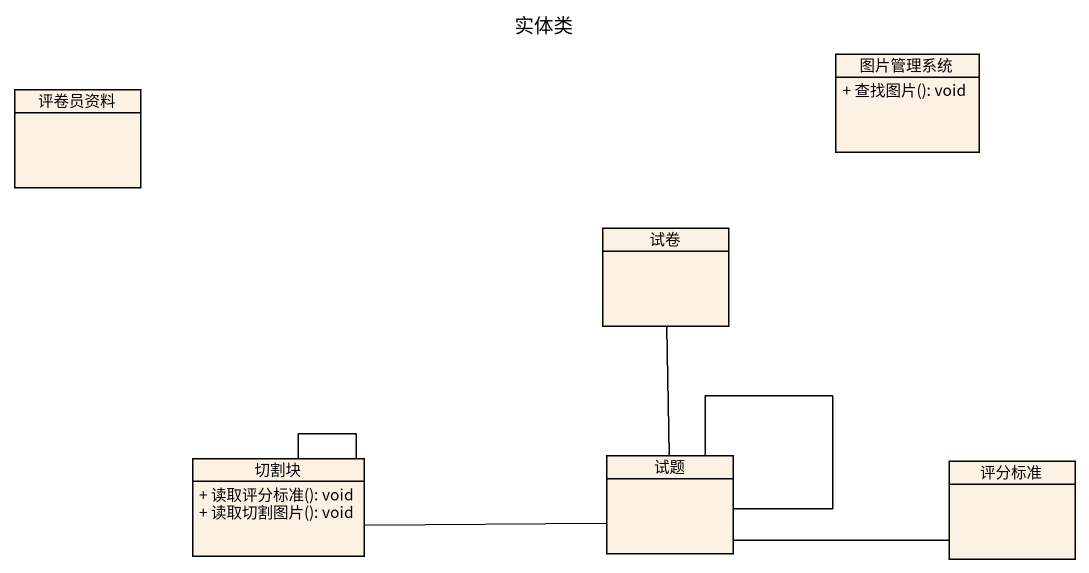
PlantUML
@startuml
title 实体类
hide circle
hide empty members
skinparam classAttributeIconSize 0
class 评卷员资料
class 图片管理系统 {
  + 查找图片(): void
}
class 试卷
class 切割块 {
  + 读取评分标准(): void
  + 读取切割图片(): void
}
class 试题
class 评分标准
切割块 -- 切割块
切割块 -right- 试题
试题 -up- 试卷
试题 -- 试题
试题 -right- 评分标准
@enduml
